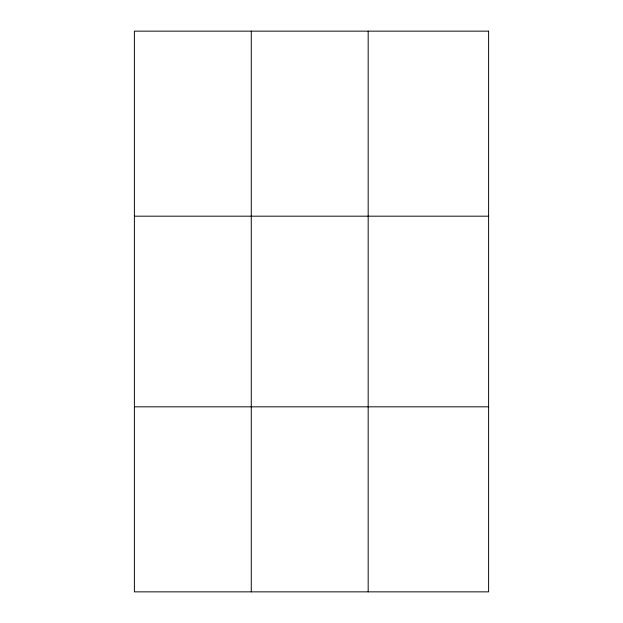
<?xml version="1.0" encoding="UTF-8"?>
<svg xmlns="http://www.w3.org/2000/svg" width="623" height="623" viewBox="0 0 623 623"><rect width="100%" height="100%" fill="white"/><g stroke="black" fill="none" stroke-linecap="round" stroke-linejoin="round"><path stroke-width="0.93" d="M251.279 591.85L251.279 31.15M368.177 591.85L368.177 31.15M134.389 216.181L488.611 216.181M134.389 406.819L488.611 406.819M488.611 31.15L488.611 591.85L134.389 591.85L134.389 31.15L488.611 31.15"/></g></svg>
